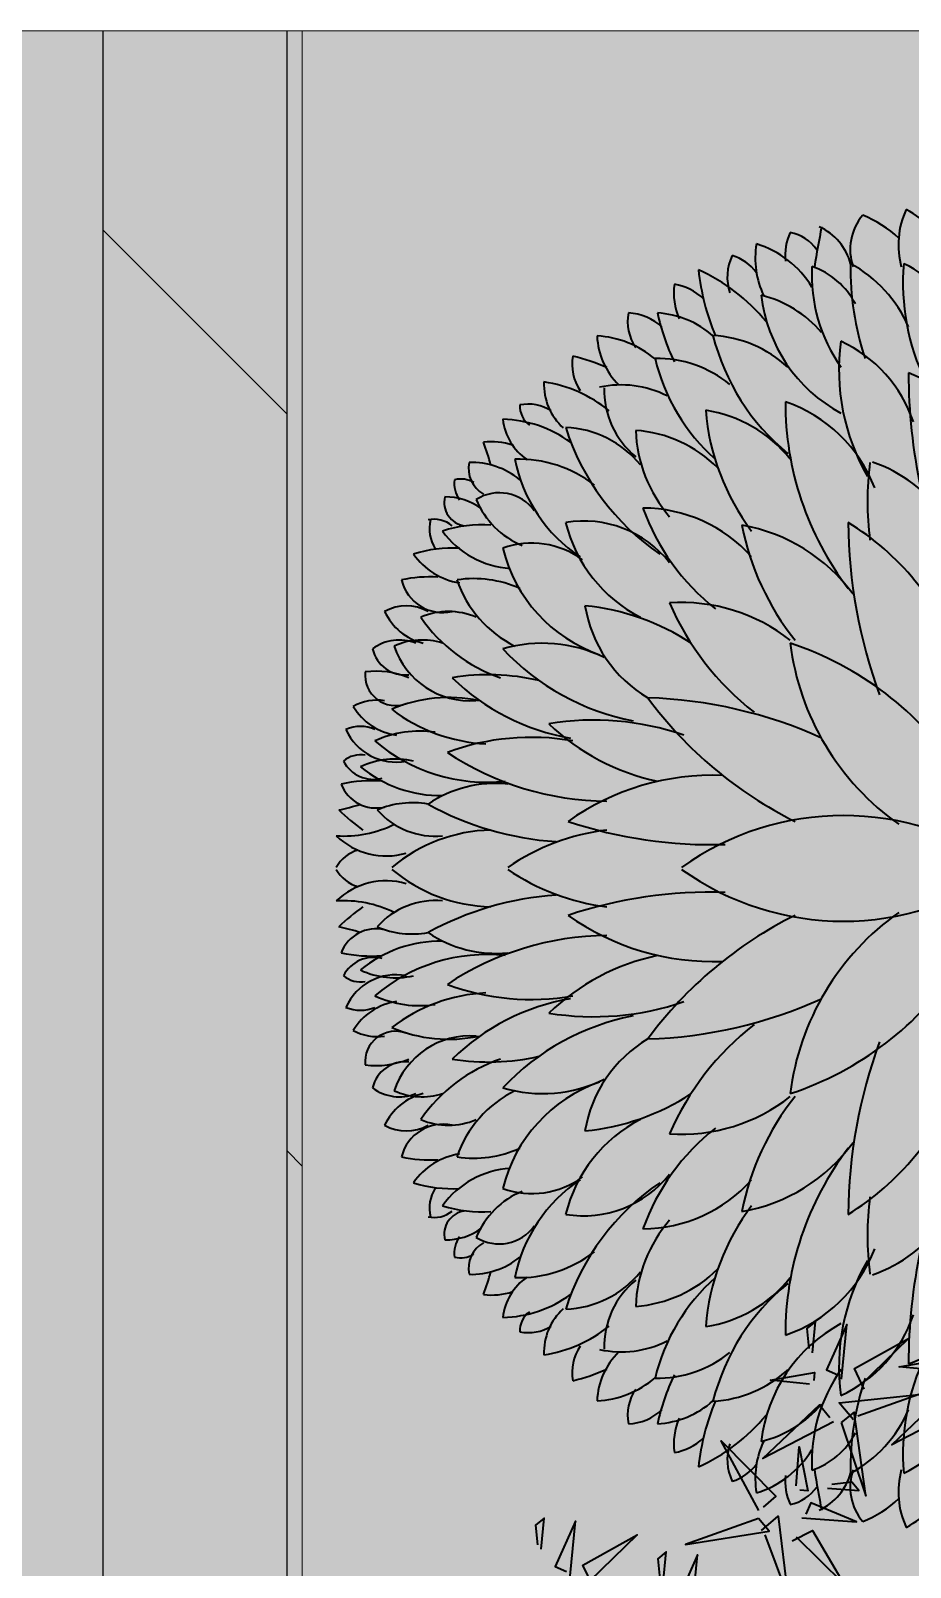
# Model space of a CAD drawing. Header units: millimetres. Extents: x -10000 to 124200, y -12045 to 23620.
# Drawn here: x 112451 to 112755, y 11825 to 12355 of the extents above; entities that cross this region are included whole.
import ezdxf

# ---------------------------------------------------------------- set-up
doc = ezdxf.new("R2010")
doc.units = ezdxf.units.MM
doc.header["$LTSCALE"] = 150
doc.layers.add('ad-Elevation 10', color=8, linetype='Continuous', lineweight=0)
doc.layers.add('ad-Landscape', color=7, linetype='Continuous', lineweight=35, true_color=0x007f00)
doc.layers.add('ad-Landscape 2', color=7, linetype='Continuous', lineweight=35, true_color=0x264c00)
doc.layers.add('ad-Verandah', color=7, linetype='Continuous', true_color=0xa57c52)

# ---------------------------------------------------------------- blocks, each defined once
blk = doc.blocks.new('bamboo')
at = {"layer": 'ad-Landscape'}
for points in [[(715.7, -974.6), (605.5, -966.3), (697.6, -1004.9), (707.3, -981.8)], [(636.2, -1166.1), (586.8, -1018.5), (610.3, -1187.4), (636.2, -1166.1)], [(663.7, -1034), (600.7, -1029.3), (615.2, -1046.2), (655.2, -1041.3)], [(392.5, -1194.9), (534.4, -1121.4), (420.9, -1229.4), (399.6, -1203.5)], [(611.8, -1171.7), (640.3, -1206.2), (480.1, -1222.4), (603.2, -1178.8)], [(590.1, -1233.1), (609.9, -1274.7), (501, -1335.5), (597.2, -1241.7)], [(635.8, -1253.4), (625.3, -1363.4), (665.7, -1272.1), (642.9, -1262)], [(440.8, -1271), (519.4, -1278.6), (430.7, -1293.8), (432.2, -1278.1)], [(694.2, -1306.6), (688.2, -1369.5), (705.4, -1355.3), (701.3, -1315.3)]]:
    blk.add_lwpolyline(points, dxfattribs=at)
at = {"layer": 'ad-Landscape 2'}
for points in [[(936.1, -789.8), (925.6, -899.8), (966.1, -808.5), (943.2, -798.4)], [(796.9, -949), (763, -978.1), (743.5, -818.2), (789.6, -940.5)], [(735.1, -928.5), (693.9, -949.2), (630.8, -841.5), (726.6, -935.8)], [(994.5, -843), (988.5, -905.9), (1005.7, -891.7), (1001.6, -851.6)], [(1136.2, -837.6), (1156, -879.2), (1047.1, -940.1), (1143.3, -846.3)], [(1181.9, -857.9), (1171.4, -968), (1211.8, -876.7), (1189, -866.6)], [(803, -973.2), (949.5, -920.8), (781.1, -947.8), (803, -973.2)], [(1240.3, -911.2), (1234.3, -974.1), (1251.5, -959.9), (1247.4, -919.8)], [(801.8, -988.9), (878.2, -1129.3), (767.9, -1018.1), (793.3, -996.2)], [(726.7, -1038.7), (720.7, -1117.5), (703.7, -1029.1), (719.4, -1030.3)], [(651.9, -1167.6), (793.8, -1094.1), (680.3, -1202.1), (659, -1176.3)], [(700.2, -1243.7), (778.8, -1251.3), (690.1, -1266.6), (691.6, -1250.8)]]:
    blk.add_lwpolyline(points, dxfattribs=at)
blk = doc.blocks.new('A$C7DA81DBD')
at = {"layer": 'ad-Landscape'}
for centre, radius, start, end in [((-0.278, -1.6321), 1.6541, 7.07097, 54.85412), ((2.0051, 0.5207), 2.0521, 213.36445, 251.77879), ((0.5036, -2.3877), 1.7715, 23.40985, 52.04459), ((-2.2619, -2.2221), 3.2578, 0.48635, 20.14254), ((1.8408, -1.8007), 0.8356, 9.30481, 59.3197), ((1.8918, -0.7397), 1.7085, 200.47463, 238.37181), ((2.2585, -2.2572), 0.9551, 13.74281, 70.74014), ((0.0127, -2.4992), 1.6882, 11.02849, 38.56329), ((2.0528, -0.5755), 1.111, 231.64981, 273.95156), ((2.8127, -0.1703), 1.5025, 236.86683, 264.37468), ((2.7888, -2.0624), 0.7268, 18.67082, 63.79699), ((3.6025, -1.7876), 0.3701, 25.36372, 76.0362), ((0.9565, -2.7668), 1.425, 19.73306, 51.77211), ((1.8936, -2.412), 0.9205, 13.66836, 62.88227), ((3.5309, -1.1863), 0.4429, 246.56317, 293.43683), ((3.5663, -1.8937), 0.2709, 13.65461, 102.44901), ((3.799, -1.3868), 0.2788, 240.36234, 299.63766), ((1.856, -1.0904), 1.1017, 216.03906, 260.26816), ((-0.5421, -2.9513), 1.9362, 359.73155, 37.41149), ((3.3701, -1.1333), 0.7046, 245.60352, 278.75304), ((3.3942, -2.2431), 0.4369, 34.78481, 81.07296), ((3.6458, -0.9704), 0.8788, 267.00257, 282.07341), ((2.6751, -1.5084), 0.6953, 218.28249, 279.3433), ((3.104, -2.4748), 0.5733, 35.76353, 86.37343), ((2.3006, -1.3581), 0.9275, 221.73929, 269.82837), ((1.3292, -3.2587), 1.5303, 17.59049, 55.74559), ((3.0021, -1.5187), 0.5438, 233.77897, 289.79803), ((2.167, -2.7765), 0.9598, 10.85815, 56.55055), ((3.5079, -1.2176), 0.814, 266.76384, 287.52222), ((3.4132, -2.1554), 0.2388, 346.75476, 32.31761), ((-1.1102, -2.3286), 1.9834, 352.86966, 7.13034), ((0.4415, -3.0214), 1.4626, 4.53972, 37.07204), ((2.8672, -2.5356), 0.5252, 21.8257, 68.02813), ((3.3241, -1.386), 0.7926, 265.56631, 288.01228), ((1.1439, -1.6998), 0.9279, 214.91657, 251.05051), ((1.4468, -2.8141), 0.8978, 2.30093, 40.50756), ((3.4098, -2.3203), 0.1483, 346.0967, 81.70295), ((3.6227, -2.031), 0.1831, 231.14247, 282.0713), ((3.2095, -2.1093), 0.2729, 215.39886, 302.15517), ((3.5474, -1.9775), 0.3785, 233.8191, 270.95416), ((3.3252, -2.438), 0.1695, 350.71369, 36.27653), ((1.6974, -2.079), 0.9321, 201.01467, 251.00855), ((3.0882, -1.8014), 0.7945, 232.47186, 271.55185), ((3.2185, -2.5369), 0.186, 348.23624, 60.99446), ((-0.2948, -3.161), 1.349, 352.2305, 30.01298), ((3.387, -2.0873), 0.4877, 230.8294, 271.59888), ((3.4542, -2.3019), 0.1679, 239.89017, 283.18093), ((2.0257, -2.069), 0.8461, 218.49282, 261.42911), ((2.4021, -1.9593), 0.8207, 225.12287, 265.9267), ((1.0136, -3.5245), 1.2421, 13.52703, 48.39805), ((2.8129, -2.1522), 0.6446, 219.15642, 267.78171), ((1.9988, -3.0323), 0.5442, 358.24862, 50.68038), ((2.8327, -2.8868), 0.3555, 6.20703, 55.71806), ((4.7109, -2.1806), 1.4962, 194.55365, 200.41362), ((0.4879, -3.7225), 1.408, 14.08678, 50.75178), ((3.2048, -2.0899), 0.7587, 233.84333, 268.58495), ((3.255, -2.3074), 0.3987, 250.94104, 277.72728), ((2.5541, -3.0699), 0.3719, 357.60187, 47.96098), ((2.9291, -2.9329), 0.15, 357.47025, 53.80961), ((1.4049, -2.5545), 0.8684, 198.68778, 245.28391), ((0.5792, -3.7449), 0.9742, 6.46688, 61.65563), ((3.0549, -2.2322), 0.863, 231.02378, 261.38718), ((3.0253, -2.6704), 0.2744, 237.97543, 281.26619), ((2.4357, -2.4238), 0.6427, 243.07607, 282.38547), ((2.2078, -2.5037), 0.7304, 230.8151, 271.05063), ((2.1285, -3.3962), 0.4606, 2.36478, 45.58317), ((2.4584, -3.1948), 0.2887, 349.0778, 34.64065), ((0.2113, -3.764), 1.0157, 356.98112, 35.15022), ((1.8961, -2.6169), 0.7641, 227.38545, 266.81155), ((0.9147, -3.7961), 1.3196, 11.93886, 26.21864), ((3.0457, -2.0047), 1.2814, 246.14352, 256.28476), ((-0.7845, -3.7974), 1.7654, 358.75477, 18.61147), ((2.6219, -2.7574), 0.6207, 229.77589, 266.93335), ((2.1061, -3.4684), 0.2887, 349.0778, 34.64065), ((1.7238, -2.9221), 0.7346, 220.38662, 256.09196), ((0.4659, -3.9514), 1.4875, 5.97252, 22.70743), ((2.2394, -2.9434), 0.5806, 228.33638, 266.67487), ((1.3701, -3.1096), 0.824, 203.21959, 241.77969), ((2.4444, -2.7002), 1.2047, 219.61762, 245.52562), ((1.6924, -3.6508), 0.4098, 352.3277, 23.61076), ((2.4029, -3.194), 0.3293, 226.24511, 267.68542), ((1.383, -3.3555), 0.488, 207.43755, 251.18261), ((1.7595, -3.3631), 0.6247, 211.25767, 253.08831), ((1.0337, -3.8696), 0.5516, 350.48559, 25.45287), ((1.4522, -3.7508), 0.3106, 333.81915, 18.78711), ((2.1581, -3.3546), 0.3559, 226.86291, 260.36915), ((1.8213, -3.5993), 0.3023, 216.32124, 252.6008), ((0.6413, -3.9243), 0.3417, 320.17932, 18.67463), ((1.3268, -3.7443), 0.3576, 194.37957, 245.67824), ((-5.8663, -2.673), 7.168, 348.75967, 350.83335), ((1.0529, -3.8878), 0.3429, 334.82228, 6.10535), ((1.4147, -3.7701), 0.2686, 215.04222, 258.95985), ((1.1804, -3.4536), 0.743, 227.03228, 248.14061)]:
    blk.add_arc(centre, radius, start, end, dxfattribs=at)
at = {"layer": 'ad-Landscape 2'}
for centre, radius, start, end in [((0.9056, 3.6412), 0.6057, 117.26946, 155.9728), ((0.1425, 3.9552), 0.5349, 344.79318, 24.80951), ((1.1804, 3.4536), 0.743, 111.85939, 132.96772), ((0.6413, 3.9243), 0.3417, 341.32537, 39.82068), ((1.3268, 3.7443), 0.3576, 114.32176, 165.62043), ((-5.8663, 2.673), 7.168, 9.16665, 11.24033), ((1.4147, 3.7701), 0.2686, 101.04015, 144.95778), ((1.0529, 3.8878), 0.3429, 353.89465, 25.17772), ((1.7595, 3.3631), 0.6247, 106.91169, 148.74233), ((1.0337, 3.8696), 0.5516, 334.54713, 9.51441), ((0.8731, 3.3135), 0.5704, 113.73132, 173.32768), ((-0.8101, 3.7172), 1.4584, 334.44417, 4.66194), ((1.3701, 3.1096), 0.824, 118.22031, 156.78041), ((-0.7845, 3.7974), 1.7654, 341.38853, 1.24523), ((1.383, 3.3555), 0.488, 108.81739, 152.56245), ((0.2113, 3.764), 1.0157, 324.84978, 3.01888), ((1.8213, 3.5993), 0.3023, 107.3992, 143.67876), ((1.4522, 3.7508), 0.3106, 341.21289, 26.18085), ((2.4444, 2.7002), 1.2047, 114.47438, 140.38238), ((0.4659, 3.9514), 1.4875, 337.29257, 354.02748), ((2.1581, 3.3546), 0.3559, 99.63085, 133.13709), ((1.6924, 3.6508), 0.4098, 336.38924, 7.6723), ((0.5792, 3.7449), 0.9742, 298.34437, 353.53312), ((1.7238, 2.9221), 0.7346, 103.90804, 139.61338), ((2.2394, 2.9434), 0.5806, 93.32513, 131.66362), ((0.9147, 3.7961), 1.3196, 333.78136, 348.06114), ((2.4029, 3.194), 0.3293, 92.31458, 133.75489), ((2.1061, 3.4684), 0.2887, 325.35935, 10.9222), ((1.4049, 2.5545), 0.8684, 114.71609, 161.31222), ((-0.2948, 3.161), 1.349, 329.98702, 7.7695), ((0.4879, 3.7225), 1.408, 309.24822, 345.91322), ((1.8961, 2.6169), 0.7641, 93.18845, 132.61455), ((2.6219, 2.7574), 0.6207, 93.06665, 130.22411), ((2.1285, 3.3962), 0.4606, 314.41683, 357.63522), ((2.2078, 2.5037), 0.7304, 88.94937, 129.1849), ((1.0136, 3.5245), 1.2421, 311.60195, 346.47297), ((3.0457, 2.0047), 1.2814, 103.71524, 113.85648), ((2.4584, 3.1948), 0.2887, 325.35935, 10.9222), ((0.9142, 2.3228), 0.8735, 110.1808, 148.59513), ((-2.889, 3.1417), 3.5018, 347.99481, 0.01757), ((2.4357, 2.4238), 0.6427, 77.61453, 116.92393), ((1.9988, 3.0323), 0.5442, 309.31962, 1.75138), ((3.0549, 2.2322), 0.863, 98.61282, 128.97622), ((2.5541, 3.0699), 0.3719, 312.03902, 2.39813), ((1.6974, 2.079), 0.9321, 108.99145, 158.98533), ((-0.5421, 2.9513), 1.9362, 322.58851, 0.26845), ((3.0253, 2.6704), 0.2744, 78.73381, 122.02457), ((2.9291, 2.9329), 0.15, 306.19039, 2.52975), ((2.0257, 2.069), 0.8461, 98.57089, 141.50718), ((0.4415, 3.0214), 1.4626, 322.92796, 355.46028), ((3.2048, 2.0899), 0.7587, 91.41505, 126.15667), ((2.8327, 2.8868), 0.3555, 304.28194, 353.79297), ((2.4021, 1.9593), 0.8207, 94.0733, 134.87713), ((1.4468, 2.8141), 0.8978, 319.49244, 357.69907), ((1.3292, 3.2587), 1.5303, 304.25441, 342.40951), ((2.8129, 2.1522), 0.6446, 92.21829, 140.84358), ((3.255, 2.3074), 0.3987, 82.27272, 109.05896), ((4.7109, 2.1806), 1.4962, 159.58638, 165.44635), ((1.1439, 1.6998), 0.9279, 108.94949, 145.08343), ((-1.1102, 2.3286), 1.9834, 352.86966, 7.13034), ((3.0882, 1.8014), 0.7945, 88.44815, 127.52814), ((2.167, 2.7765), 0.9598, 303.44945, 349.14185), ((3.387, 2.0873), 0.4877, 88.40112, 129.1706), ((3.2185, 2.5369), 0.186, 299.00554, 11.76376), ((3.4542, 2.3019), 0.1679, 76.81907, 120.10983), ((3.3252, 2.438), 0.1695, 323.72347, 9.28631), ((3.2095, 2.1093), 0.2729, 57.84483, 144.60114), ((2.8672, 2.5356), 0.5252, 291.97187, 338.1743), ((3.5474, 1.9775), 0.3785, 89.04584, 126.1809), ((3.4098, 2.3203), 0.1483, 278.29705, 13.9033), ((2.3006, 1.3581), 0.9275, 90.17163, 138.26071), ((0.9565, 2.7668), 1.425, 308.22789, 340.26694), ((1.8918, 0.7397), 1.7085, 121.62819, 159.52537), ((-2.2619, 2.2221), 3.2578, 339.85746, 359.51365), ((1.856, 1.0904), 1.1017, 99.73184, 143.96094), ((0.0127, 2.4992), 1.6882, 321.43671, 348.97151), ((2.6751, 1.5084), 0.6953, 80.6567, 141.71751), ((1.8936, 2.412), 0.9205, 297.11773, 346.33164), ((3.3241, 1.386), 0.7926, 71.98772, 94.43369), ((3.6227, 2.031), 0.1831, 77.9287, 128.85753), ((3.4132, 2.1554), 0.2388, 327.68239, 13.24524), ((3.0021, 1.5187), 0.5438, 70.20197, 126.22103), ((3.104, 2.4748), 0.5733, 273.62657, 324.23647), ((2.2585, 2.2572), 0.9551, 289.25986, 346.25719), ((3.5079, 1.2176), 0.814, 72.47778, 93.23616), ((3.3942, 2.2431), 0.4369, 278.92704, 325.21519), ((3.3701, 1.1333), 0.7046, 81.24696, 114.39648), ((2.7888, 2.0624), 0.7268, 296.20301, 341.32918), ((3.5663, 1.8937), 0.2709, 257.55099, 346.34539), ((3.6458, 0.9704), 0.8788, 77.92659, 92.99743), ((2.0528, 0.5755), 1.111, 86.04844, 128.35019), ((0.5036, 2.3877), 1.7715, 307.95541, 336.59015), ((2.8127, 0.1703), 1.5025, 95.62532, 123.13317), ((1.8408, 1.8007), 0.8356, 300.6803, 350.69519), ((3.799, 1.3868), 0.2788, 60.36234, 119.63766), ((2.8723, 2.1694), 1.0147, 288.93763, 325.3584), ((3.5309, 1.1863), 0.4429, 66.56317, 113.43683), ((3.6025, 1.7876), 0.3701, 283.9638, 334.63628), ((2.0051, -0.5207), 2.0521, 108.22121, 146.63555), ((-0.278, 1.6321), 1.6541, 305.14588, 352.92903), ((2.0704, 2.4383), 1.5297, 280.87998, 316.84474), ((2.935, 0.5362), 0.8919, 73.64007, 116.08119), ((3.3934, 1.5704), 0.508, 265.63715, 341.63434), ((3.6986, 1.0203), 0.4283, 65.59747, 107.58932), ((3.8429, 1.1634), 0.2852, 53.28378, 111.64538), ((3.8061, 1.4393), 0.2126, 263.93136, 347.1466), ((2.5206, 2.2177), 1.411, 279.65865, 314.4053), ((3.2785, -0.1985), 1.4267, 80.74511, 103.04309), ((3.9905, 0.7068), 0.5437, 82.71659, 112.35425), ((3.867, 1.2266), 0.1934, 249.40402, 5.81334), ((2.3551, -1.8074), 2.8907, 91.74206, 114.32586), ((0.1824, 2.6175), 2.5892, 296.37959, 323.62907), ((3.5292, 0.1698), 0.9139, 66.6856, 101.98272), ((3.2424, 1.8545), 1.0655, 272.74788, 307.4895), ((3.8058, 1.2269), 0.3858, 278.11277, 328.84912), ((3.9828, 0.7528), 0.3143, 60.83495, 98.40667), ((2.6118, -0.8298), 1.7705, 80.78995, 108.93131), ((1.9143, 1.938), 1.4152, 281.89122, 313.87774), ((3.8641, 1.0224), 0.3477, 259.21259, 336.08162), ((4.09, 0.6654), 0.2348, 66.95459, 113.04541), ((3.0057, -0.698), 1.5293, 69.60798, 99.92697), ((3.2885, 1.64), 1.0932, 263.82806, 310.47833), ((3.7147, 0.1925), 0.678, 65.29475, 98.44427), ((2.5064, 2.2982), 1.8728, 270.64954, 303.44704), ((3.8679, 0.1672), 0.5263, 65.03704, 102.60876), ((4.09, 0.5543), 0.1658, 49.71676, 100.64559), ((1.8532, -0.9988), 1.5896, 54.65742, 92.19306), ((3.5803, 1.2652), 0.8033, 269.21022, 309.38588), ((4.0065, 0.7788), 0.2144, 255.31026, 332.80649), ((3.2335, -0.2213), 0.7603, 55.7746, 95.87942), ((3.9905, 0.6212), 0.2383, 256.99707, 338.77188), ((4.0211, -0.3309), 0.8867, 77.52959, 94.45848), ((2.7222, 2.1138), 1.9478, 273.73964, 298.81783), ((3.7607, -0.1513), 0.5674, 66.95643, 100.10595), ((4.487, 1.6291), 1.2847, 251.99953, 258.36281), ((1.0264, -1.4309), 1.7659, 54.46623, 125.53377), ((1.8634, 3.0329), 2.8823, 268.28266, 288.38947), ((3.6164, 0.6908), 0.4865, 264.42972, 318.86104), ((3.052, 1.6261), 1.72, 306.4839, 313.12995), ((2.3531, -1.1695), 1.4234, 55.68031, 82.95803), ((3.2407, -0.7659), 1.0093, 49.89452, 88.74382), ((3.9266, 0.5355), 0.4565, 253.76314, 313.91182), ((4.1975, 0.9392), 0.7339, 243.98295, 273.57108), ((4.0462, -0.1006), 0.224, 28.43363, 74.68909), ((1.0264, 1.4309), 1.7659, 234.46623, 305.53377), ((2.3531, 1.1695), 1.4234, 277.04197, 304.31969), ((3.2407, 0.7659), 1.0093, 271.25618, 310.10548), ((3.9266, -0.5355), 0.4565, 46.08818, 106.23686), ((4.0462, 0.1006), 0.224, 285.31091, 331.56637), ((1.8634, -3.0329), 2.8823, 71.61053, 91.71734), ((2.7222, -2.1138), 1.9478, 61.18217, 86.26036), ((3.6164, -0.6908), 0.4865, 41.13896, 95.57028), ((4.1975, -0.9392), 0.7339, 86.42892, 116.01705), ((3.052, -1.6261), 1.72, 46.87005, 53.5161), ((0.1824, -2.6175), 2.5892, 36.37093, 63.62041), ((1.8532, 0.9988), 1.5896, 267.80694, 305.34258), ((3.7607, 0.1513), 0.5674, 259.89405, 293.04357), ((3.9905, -0.6212), 0.2383, 21.22812, 103.00293), ((4.487, -1.6291), 1.2847, 101.63719, 108.00047), ((2.5064, -2.2982), 1.8728, 56.55296, 89.35046), ((3.2335, 0.2213), 0.7603, 264.12058, 304.2254), ((3.5803, -1.2652), 0.8033, 50.61412, 90.78978), ((1.9143, -1.938), 1.4152, 46.12226, 78.10878), ((3.2885, -1.64), 1.0932, 49.52167, 96.17194), ((4.0211, 0.3309), 0.8867, 265.54152, 282.47041), ((4.0065, -0.7788), 0.2144, 27.19351, 104.68974), ((3.8679, -0.1672), 0.5263, 257.39124, 294.96296), ((3.8641, -1.0224), 0.3477, 23.91838, 100.78741), ((4.09, -0.5543), 0.1658, 259.35441, 310.28324), ((3.0057, 0.698), 1.5293, 260.07303, 290.39202), ((2.3551, 1.8074), 2.8907, 245.67414, 268.25794), ((2.6118, 0.8298), 1.7705, 251.06869, 279.21005), ((2.5206, -2.2177), 1.411, 45.5947, 80.34135), ((3.2424, -1.8545), 1.0655, 52.5105, 87.25212), ((3.7147, -0.1925), 0.678, 261.55573, 294.70525), ((3.8058, -1.2269), 0.3858, 31.15088, 81.88723), ((2.0704, -2.4383), 1.5297, 43.15526, 79.12002), ((4.09, -0.6654), 0.2348, 246.95459, 293.04541), ((3.5292, -0.1698), 0.9139, 258.01728, 293.3144), ((3.3934, -1.5704), 0.508, 18.36566, 94.36285), ((3.867, -1.2266), 0.1934, 354.18666, 110.59598), ((3.9828, -0.7528), 0.3143, 261.59333, 299.16505), ((3.2785, 0.1985), 1.4267, 256.95691, 279.25489), ((2.8723, -2.1694), 1.0147, 34.6416, 71.06237), ((3.9905, -0.7068), 0.5437, 247.64575, 277.28341), ((3.8061, -1.4393), 0.2126, 12.8534, 96.06864), ((2.935, -0.5362), 0.8919, 243.91881, 286.35993), ((3.6986, -1.0203), 0.4283, 252.41068, 294.40253), ((3.8429, -1.1634), 0.2852, 248.35462, 306.71622), ((-2.889, -3.1417), 3.5018, 359.98243, 12.00519), ((0.9142, -2.3228), 0.8735, 211.40487, 249.8192), ((-0.8101, -3.7172), 1.4584, 355.33806, 25.55583), ((0.8731, -3.3135), 0.5704, 186.67232, 246.26868), ((0.9056, -3.6412), 0.6057, 204.0272, 242.73054), ((0.1425, -3.9552), 0.5349, 335.19049, 15.20682)]:
    blk.add_arc(centre, radius, start, end, dxfattribs=at)
blk = doc.blocks.new('zw$FE9C')
at = {"transparency": 33554559}
h = blk.add_hatch(dxfattribs=at)
h.set_pattern_fill('GRASS', color=74, angle=180)
h.set_pattern_definition([(270, (12800, 12355), (17.96051, -17.96051), [4.7625, -31.15852]), (225, (12800, 12355), (17.96051, -17.96051), [4.7625, -20.6375]), (315, (12800, 12355), (17.96051, 17.96051), [4.7625, -20.6375])])
h.paths.add_polyline_path([(12805, 9545), (11895, 9545), (11895, 12355), (12805, 12355)])
h = blk.add_hatch(color=256, dxfattribs=at)
h.dxf.hatch_style = 1
h.set_gradient(color1=(153, 204, 0), color2=(63, 127, 0), tint=1, name='INVSPHERICAL')
h.paths.add_polyline_path([(12805, 9545), (11895, 9545), (11895, 12355), (12805, 12355)])
at = {"layer": 'ad-Verandah', "transparency": 33554559}
h = blk.add_hatch(color=256, dxfattribs=at)
h.dxf.hatch_style = 1
h.paths.add_polyline_path([(10375, 12355), (11895, 12355), (11895, 7945), (10375, 7945)])
at = {"layer": 'ad-Verandah', "transparency": 33554687}
h = blk.add_hatch(dxfattribs=at)
h.set_pattern_fill('DOLMIT', color=256, scale=10, angle=270)
h.set_pattern_definition([(270, (-444291.75, 146652.39), (63.5, -1e-14), []), (315, (-444291.75, 146652.4), (126.999913, 126.999913), [89.80256, -179.60512])])
h.paths.add_polyline_path([(10375, 12355), (11895, 12355), (11895, 7945), (10375, 7945)])
at = {"layer": 'ad-Elevation 10'}
blk.add_lwpolyline([(12805, 9545), (11895, 9545), (11895, 12355), (12805, 12355)], close=True, dxfattribs=at)
at = {"layer": 'ad-Verandah', "color": 33, "lineweight": 9}
blk.add_lwpolyline([(10375, 12355), (11895, 12355), (11895, 7945), (10375, 7945)], close=True, dxfattribs=at)
at = {"xscale": 54.36482949885722, "yscale": 54.36482949885722, "zscale": 54.36482949885722, "rotation": 180}
blk.add_blockref('A$C7DA81DBD', (12137.39, 12066.15), dxfattribs=at)
at = {"layer": 'ad-Landscape', "linetype": 'Continuous', "xscale": 0.171360081536486, "yscale": 0.171360081536486, "zscale": 0.171360081536486, "rotation": 180}
blk.add_blockref('bamboo', (12189.89, 11675.22), dxfattribs=at)
blk = doc.blocks.new('1215_East Villa')
at = {"layer": 'ad-Verandah'}
blk.add_blockref('zw$FE9C', (0, 0), dxfattribs=at)

msp = doc.modelspace()

# ---------------------------------------------------------------- block references
msp.add_blockref('1215_East Villa', (100650, 0))

doc.saveas('drawing.dxf')
